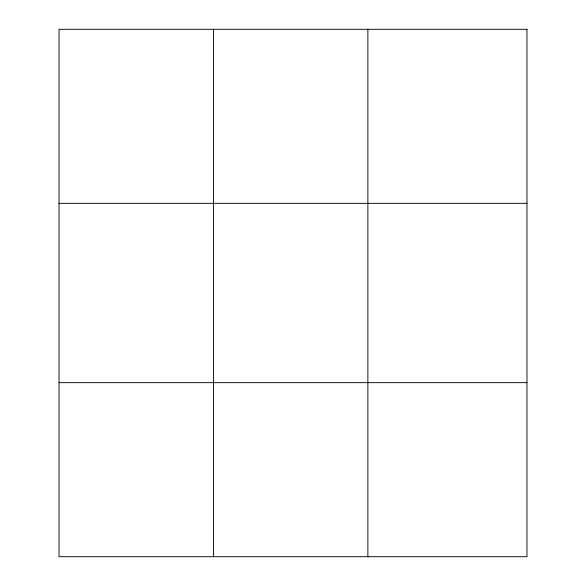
<?xml version="1.0" encoding="UTF-8"?>
<svg xmlns="http://www.w3.org/2000/svg" width="586" height="586" viewBox="0 0 586 586"><rect width="100%" height="100%" fill="white"/><g stroke="black" fill="none" stroke-linecap="round" stroke-linejoin="round"><path stroke-width="0.88" d="M213.451 29.3L213.451 556.7M367.869 29.3L367.869 556.7M59.032 203.342L526.968 203.342M59.032 382.658L526.968 382.658M526.968 29.3L526.968 556.7L59.032 556.7L59.032 29.3L526.968 29.3"/></g></svg>
